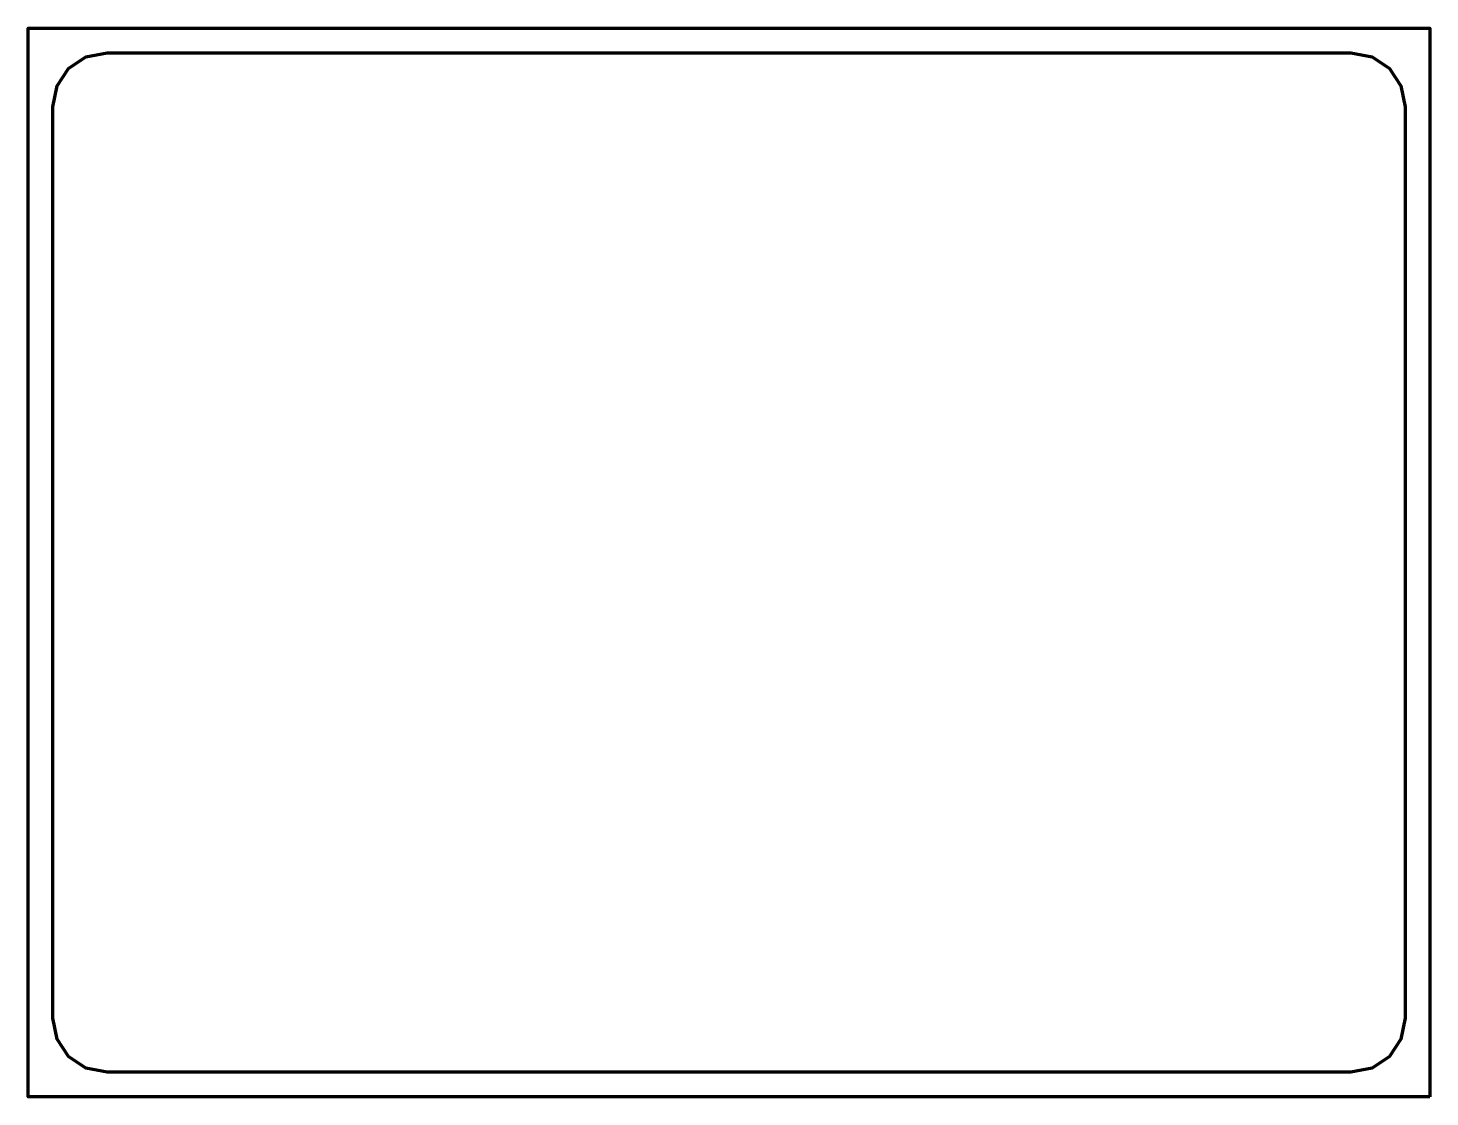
# Model space of a CAD drawing. Header units: millimetres. Extents: x -179 to 389, y -68 to 365.
import ezdxf

# ---------------------------------------------------------------- set-up
doc = ezdxf.new("R2010")
doc.units = ezdxf.units.MM
doc.header["$MEASUREMENT"] = 0
doc.layers.get('0').update_dxf_attribs({"lineweight": 0})
doc.layers.add('Safety', color=7, linetype='Continuous', lineweight=0)

msp = doc.modelspace()

# ---------------------------------------------------------------- linework, layer by layer
at = {"color": 1, "lineweight": 106, "true_color": 0xff0000}
msp.add_lwpolyline([(356.62, -57.84), (230.81, -57.84), (105, -57.84), (-20.81, -57.84), (-146.62, -57.84), (-155.17, -56.12), (-162.15, -51.41), (-166.86, -44.43), (-168.58, -35.88), (-168.58, 56.31), (-168.58, 148.5), (-168.58, 240.69), (-168.58, 332.88), (-166.86, 341.43), (-162.15, 348.41), (-155.17, 353.12), (-146.62, 354.84), (-20.81, 354.84), (105, 354.84), (230.81, 354.84), (356.62, 354.84), (365.17, 353.12), (372.15, 348.41), (376.86, 341.43), (378.58, 332.88), (378.58, 240.69), (378.58, 148.5), (378.58, 56.31), (378.58, -35.88), (376.86, -44.43), (372.15, -51.41), (365.17, -56.12)], close=True, dxfattribs=at)
at = {"layer": 'Safety', "color": 1, "lineweight": 106, "true_color": 0xff0000}
msp.add_lwpolyline([(388.58, -67.84), (-178.58, -67.84), (-178.58, 364.84), (388.58, 364.84)], close=True, dxfattribs=at)

doc.saveas('drawing.dxf')
